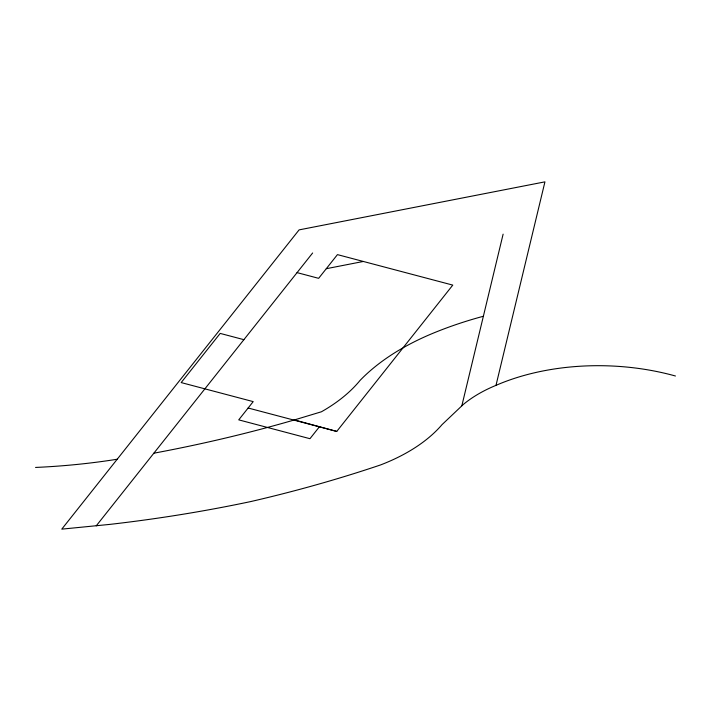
<?xml version="1.0" encoding="UTF-8"?>
<svg xmlns="http://www.w3.org/2000/svg" width="711" height="711" viewBox="0 0 711 711"><rect width="100%" height="100%" fill="white"/><g stroke="black" fill="none" stroke-linecap="round" stroke-linejoin="round"><path stroke-width="1.07" d="M461.857 405.723L503.121 234.15M495.994 385.362L544.937 181.856L299.091 229.884L61.768 529.144L109.921 524.38A941.275 543.444 0 0 0 250.903 501.531A967.644 558.668 0 0 0 380.545 464.941A179.128 103.415 0 0 0 442.011 424.663L463.208 404.55A135.294 78.112 0 0 1 495.985 385.362L496.038 385.335A180.327 108.365 2.1 0 1 675.45 376.003M96.216 525.873L312.636 252.983M319.363 426.831L309.96 438.696L238.736 419.863L253.205 401.617L181.181 382.58L220.188 333.406L243.882 339.671M248.139 408.007L336.747 431.426L452.783 285.102L337.449 254.618L318.644 278.33L297.056 272.624M153.852 453.2A994.467 574.15 0 0 0 294.443 419.917L321.408 411.785A189.624 109.476 0 0 0 360.068 380.403A251.01 144.92 0 0 1 398.187 350.665L404.666 346.915A251.01 144.92 0 0 1 432.821 333.335A313.693 181.109 0 0 1 483.373 316.262M326.278 268.705L363.348 261.461M117.217 459.226L112.72 459.937A431.781 249.285 0 0 1 35.55 467.438M294.443 419.917L336.747 431.426"/></g></svg>
